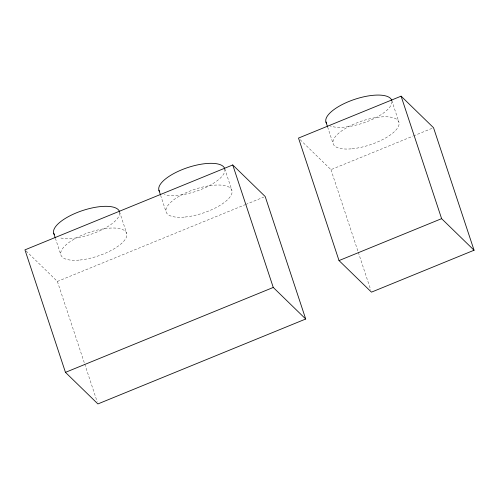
<?xml version="1.0" encoding="UTF-8"?>
<svg xmlns="http://www.w3.org/2000/svg" width="499" height="499" viewBox="0 0 499 499"><rect width="100%" height="100%" fill="white"/><g stroke="black" fill="none" stroke-linecap="round" stroke-linejoin="round"><path stroke-width="0.37" stroke-dasharray="2.5 1.87" d="M26.048 250.935L57.391 281.436L244.99 204.777M245.714 204.484L263.753 197.111M300.161 139.689L330.956 169.654L412.735 136.233M413.453 135.94L432.103 128.318M391.759 100.461L398.932 122.149M327.618 127.033L333.12 143.662M330.956 169.654L358.045 251.558M358.288 252.301L370.732 289.931M224.725 168.712L231.898 190.406M160.591 195.284L166.092 211.913M119.511 211.707L126.684 233.401M55.377 238.279L60.872 254.908M57.391 281.436L84.481 363.347M84.73 364.083L97.174 401.72M391.946 101.578A34.618 12.575 -18.3 0 1 367.701 121.382A34.618 12.575 -18.3 0 1 330.126 125.885M224.787 168.93A34.618 12.575 -18.3 0 1 202.925 188.716A34.618 12.575 -18.3 0 1 164.346 194.579M119.704 212.823A34.618 12.575 -18.3 0 1 96.588 232.178A34.618 12.575 -18.3 0 1 59.132 237.574M352.175 148.771A34.618 12.575 -18.3 0 0 398.988 122.367A34.618 12.575 -18.3 0 0 346.905 127.582A34.618 12.575 -18.3 0 0 352.175 148.771M185.148 217.021A34.618 12.575 -18.3 0 0 231.96 190.624A34.618 12.575 -18.3 0 0 179.877 195.833A34.618 12.575 -18.3 0 0 185.148 217.021M79.934 260.016A34.618 12.575 -18.3 0 0 126.746 233.613A34.618 12.575 -18.3 0 0 74.663 238.828A34.618 12.575 -18.3 0 0 79.934 260.016"/><path stroke-width="0.75" d="M232.752 164.951L24.95 249.868L65.463 372.36L97.904 403.934L305.706 319.017L265.194 196.525L232.752 164.951L273.259 287.449L305.706 319.017M401.096 96.164L298.508 138.08L339.021 260.578L371.468 292.146L474.05 250.23L433.537 127.732L401.096 96.164L441.609 218.656L474.05 250.23M65.463 372.36L273.259 287.449M339.021 260.578L441.609 218.656M325.947 121.968L327.381 126.309M158.913 190.225L160.347 194.56M53.699 233.22L55.133 237.555M326.652 123.39A34.618 12.575 -18.3 0 1 353.46 99.763A34.618 12.575 -18.3 0 1 391.815 100.673M159.624 191.641A34.618 12.575 -18.3 0 1 185.272 168.431A34.618 12.575 -18.3 0 1 224.488 168.082M54.41 234.636A34.618 12.575 -18.3 0 1 81.218 211.015A34.618 12.575 -18.3 0 1 119.573 211.925"/></g></svg>
